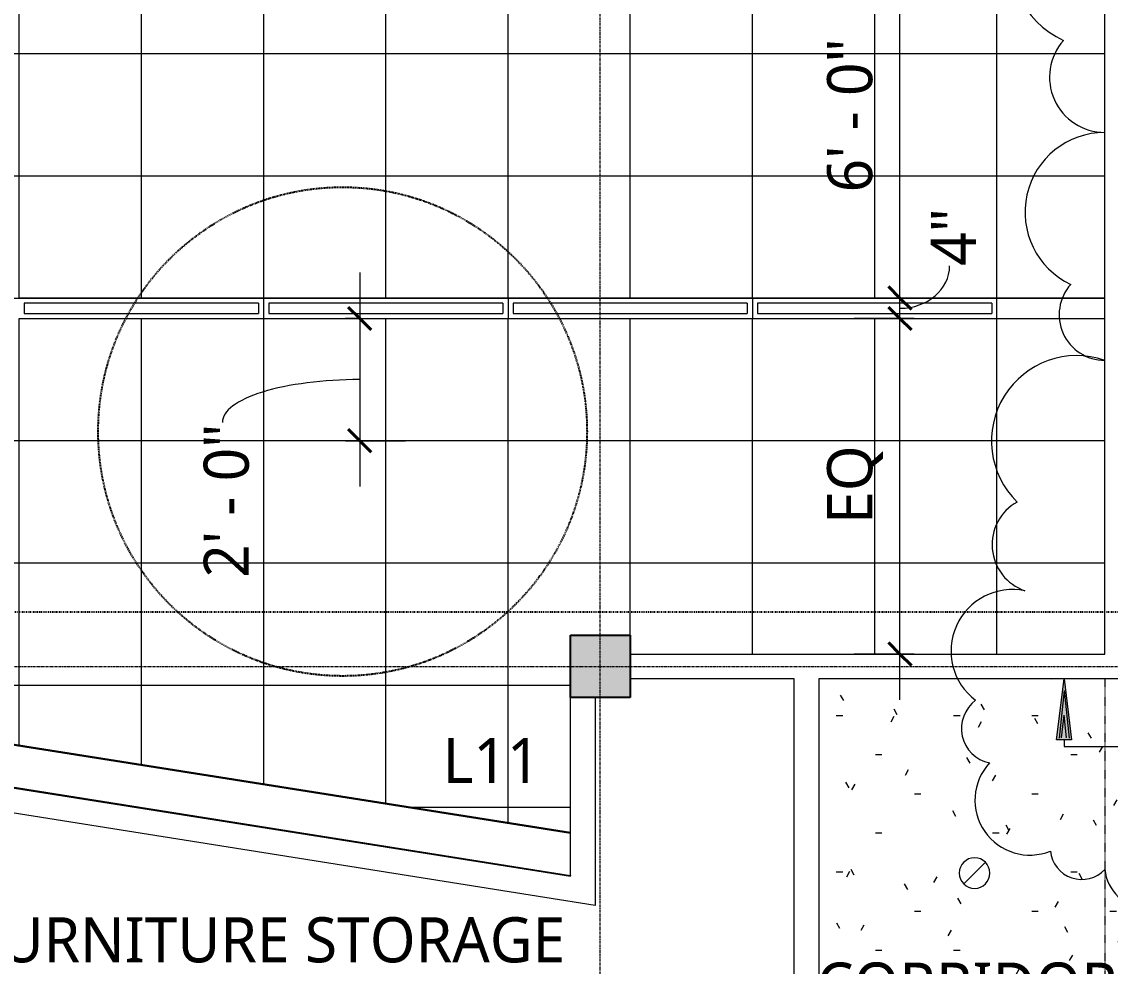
# Model space of a CAD drawing. Header units: inches. Extents: x -265 to 1586, y -1320 to 675.
# Drawn here: x 746.3 to 960.1, y -648.3 to -462.8 of the extents above; entities that cross this region are included whole.
import ezdxf

# ---------------------------------------------------------------- set-up
doc = ezdxf.new("R2010")
doc.units = ezdxf.units.IN
doc.header["$MEASUREMENT"] = 0
for name, pattern in [('Dash 1_16_', [0.125, 0.0625, -0.0625]), ('Dash dot', [0.625, 0.25, -0.1875, 0, -0.1875]), ('Grid Line', [0.875, 0.5, -0.125, 0.125, -0.125]), ('Hidden 1_8_', [0.1875, 0.125, -0.0625])]:
    doc.linetypes.add(name, pattern=pattern)
for name, color, linetype, lineweight in [('A-ANNO-DIMS', 211, 'Continuous', 9), ('A-ANNO-DIMS-96', 211, 'Continuous', 9), ('A-ANNO-NOTE', 131, 'Continuous', 15), ('A-ANNO-SYMB', 150, 'Continuous', 9), ('A-AREA-IDEN', 2, 'Continuous', 30), ('A-CLNG', 13, 'Continuous', 9), ('A-CLNG-PATT', 13, 'Continuous', 9), ('A-DETL', 90, 'Continuous', 9), ('A-DETL-GENF', 92, 'Continuous', 15), ('A-DETL-MBND', 5, 'Continuous', 15), ('E-LITE-EQPM', 33, 'Continuous', 15), ('E-LITE-EQPM-IDEN', 33, 'Continuous', 15), ('G-ANNO-REVC', 71, 'Continuous', 15), ('I-WALL', 2, 'Continuous', 15), ('S-COLS', 52, 'Continuous', 15), ('S-GRID', 1, 'Continuous', 9)]:
    doc.layers.add(name, color=color, linetype=linetype, lineweight=lineweight)
doc.styles.add('Trebuchet MS_2', font='trebuc.ttf', dxfattribs={"height": 8.861538})
doc.styles.add('Trebuchet MS_B', font='trebucbd.ttf', dxfattribs={"height": 8.861538})
doc.dimstyles.new('Linear_-_3_32__Trebuchet_MS-1_16__Tolerance', dxfattribs={"dimscale": 12, "dimtxt": 9, "dimasz": 0.375, "dimexe": 0.75, "dimexo": 0.5, "dimgap": 0.25, "dimtad": 1, "dimdec": 3, "dimrnd": 0.125, "dimzin": 3, "dimdsep": 46, "dimlunit": 4, "dimtxsty": 'Trebuchet MS_2', "dimblk1": 'OBLIQUE', "dimblk2": 'OBLIQUE', "dimsah": 1, "dimcen": 0.09, "dimdle": 0.75, "dimadec": 0, "dimazin": 0, "dimtfac": 1, "dimtdec": 4, "dimtix": 1, "dimtmove": 1, "dimatfit": 3, "dimfxl": 1, "dimtvp": 1, "dimfrac": 2, "dimtolj": 1, "dimtzin": 0, "dimarcsym": 2})
doc.dimstyles.new('Linear_-_3_32__Trebuchet_MS-1_16__Tolerance_1', dxfattribs={"dimscale": 12, "dimtxt": 9, "dimasz": 0.375, "dimexe": 0.75, "dimexo": 0.5, "dimgap": 0.25, "dimtad": 1, "dimdec": 3, "dimrnd": 0.125, "dimzin": 3, "dimdsep": 46, "dimlunit": 4, "dimtxsty": 'Trebuchet MS_2', "dimblk1": 'OBLIQUE', "dimblk2": 'OBLIQUE', "dimsah": 1, "dimcen": 0.09, "dimdle": 0.75, "dimadec": 0, "dimazin": 0, "dimtfac": 1, "dimtdec": 4, "dimtix": 1, "dimtmove": 0, "dimatfit": 3, "dimfxl": 1, "dimtvp": 1, "dimfrac": 2, "dimtolj": 1, "dimtzin": 0, "dimarcsym": 2})

# ---------------------------------------------------------------- blocks, each defined once
blk = doc.blocks.new('STRC_Concrete-Rectangular-Column - 11 3_4 x 12 1_4-892439-LEVEL 1')
at = {"layer": 'S-COLS'}
blk.add_hatch(color=8, dxfattribs=at).paths.add_polyline_path([(2.97, -6.12), (5.87, -6.12), (5.87, 6.12), (-5.88, 6.12), (-5.88, -6.12)], flags=0)
at = {"layer": 'S-COLS', "color": 55, "lineweight": 25}
for p, q in [((-5.88, 6.12), (5.87, 6.12)), ((-5.88, -6.12), (-5.88, 6.12)), ((5.87, 6.12), (5.87, -6.12)), ((5.87, -6.12), (-5.88, -6.12))]:
    blk.add_line(p, q, dxfattribs=at)
blk = doc.blocks.new('LITE_Downlight - Recessed Can - 6_ Incandescent - 120V-1432808-LEVEL 1')
at = {"layer": 'E-LITE-EQPM'}
for q in [(-2.12, -2.12), (2.12, 2.12)]:
    blk.add_line((0, 0), q, dxfattribs=at)
for start, end in [(360, 180), (180, 360)]:
    blk.add_arc((0, 0), 3, start, end, dxfattribs=at)
blk = doc.blocks.new('Light_L3_office wall slot - L3A-1599244-LEVEL 1')
at = {"layer": 'A-DETL-MBND', "lineweight": 9}
for p, q in [((-122.56, 1.78), (120.68, 1.78)), ((121.98, -6.47), (-121.26, -6.47)), ((121.98, -6.42), (121.98, -6.47))]:
    blk.add_line(p, q, dxfattribs=at)
blk = doc.blocks.new('Symbol Align Variable1 - Symbol Align 2-1711040-LEVEL 1')
at = {"layer": 'A-DETL-GENF', "lineweight": 9}
for p, q in [((0, -12), (0, -13.28)), ((50.96, -12), (50.96, -13.28))]:
    blk.add_line(p, q, dxfattribs=at)
at = {"layer": 'A-DETL-GENF'}
blk.add_line((0, -13.28), (50.96, -13.28), dxfattribs=at)
blk = doc.blocks.new('DIMBLOCK2-LEVEL 1')
at = {"layer": 'A-ANNO-DIMS-96', "lineweight": 40}
for p, q in [((918.78, -521.06), (916.53, -518.81)), ((918.78, -521.06), (921.03, -523.31)), ((918.78, -586.95), (916.53, -584.7)), ((918.78, -586.95), (921.03, -589.2))]:
    blk.add_line(p, q, dxfattribs=at)
at = {"layer": 'A-ANNO-DIMS-96'}
for p, q in [((921.59, -521.06), (909.78, -521.06)), ((918.78, -595.95), (918.78, -521.06)), ((918.78, -521.06), (921.59, -521.06)), ((921.59, -586.95), (909.78, -586.95)), ((918.78, -586.95), (921.59, -586.95))]:
    blk.add_line(p, q, dxfattribs=at)
at = {"layer": 'A-ANNO-DIMS-96', "color": 0, "insert": (904.47, -561.4), "char_height": 8.862, "width": 17.7559, "attachment_point": 1, "rotation": 90, "line_spacing_factor": 1.032839, "style": 'Trebuchet MS_2'}
blk.add_mtext('EQ', dxfattribs=at)
blk = doc.blocks.new('_Oblique')
at = {"color": 0, "linetype": 'ByBlock', "lineweight": -2}
blk.add_line((-0.5, -0.5), (0.5, 0.5), dxfattribs=at)
blk = doc.blocks.new('DIMBLOCK3-LEVEL 1')
at = {"layer": 'A-ANNO-DIMS-96', "lineweight": 40}
for p, q in [((918.78, -517.06), (916.53, -514.81)), ((918.78, -517.06), (921.03, -519.31)), ((918.78, -521.06), (916.53, -518.81)), ((918.78, -521.06), (921.03, -523.31))]:
    blk.add_line(p, q, dxfattribs=at)
at = {"layer": 'A-ANNO-DIMS-96'}
for p, q in [((921.59, -517.06), (909.78, -517.06)), ((918.78, -521.06), (918.78, -517.06)), ((918.78, -517.06), (921.59, -517.06)), ((921.59, -521.06), (909.78, -521.06)), ((918.78, -521.06), (921.59, -521.06))]:
    blk.add_line(p, q, dxfattribs=at)
blk.add_ellipse((918.78, -510.72), major_axis=(9.75, 0), ratio=0.854911, start_param=4.712389, end_param=6.283185, dxfattribs=at)
at = {"layer": 'A-ANNO-DIMS-96', "color": 0, "insert": (924.85, -510.72), "char_height": 8.862, "width": 12.4475, "attachment_point": 1, "rotation": 90, "line_spacing_factor": 1.032839, "style": 'Trebuchet MS_2'}
blk.add_mtext('4"', dxfattribs=at)
blk = doc.blocks.new('DIMBLOCK4-LEVEL 1')
at = {"layer": 'A-ANNO-DIMS-96', "lineweight": 40}
for p, q in [((918.78, -445.06), (916.53, -442.81)), ((918.78, -445.06), (921.03, -447.31)), ((918.78, -517.06), (916.53, -514.81)), ((918.78, -517.06), (921.03, -519.31))]:
    blk.add_line(p, q, dxfattribs=at)
at = {"layer": 'A-ANNO-DIMS-96'}
for p, q in [((921.59, -445.06), (909.78, -445.06)), ((918.78, -517.06), (918.78, -445.06)), ((918.78, -445.06), (921.59, -445.06)), ((921.59, -517.06), (909.78, -517.06)), ((918.78, -517.06), (921.59, -517.06))]:
    blk.add_line(p, q, dxfattribs=at)
at = {"layer": 'A-ANNO-DIMS-96', "color": 0, "insert": (904.47, -496.31), "char_height": 8.862, "width": 36.6102, "attachment_point": 1, "rotation": 90, "line_spacing_factor": 1.032839, "style": 'Trebuchet MS_2'}
blk.add_mtext('6\' - 0"', dxfattribs=at)
blk = doc.blocks.new('DIMBLOCK11-LEVEL 1')
at = {"layer": 'A-ANNO-DIMS-96'}
for p, q in [((812.67, -512.06), (812.67, -554.06)), ((809.85, -521.06), (821.67, -521.06)), ((812.67, -521.06), (809.85, -521.06)), ((809.85, -545.06), (821.67, -545.06)), ((812.67, -545.06), (809.85, -545.06))]:
    blk.add_line(p, q, dxfattribs=at)
at = {"layer": 'A-ANNO-DIMS-96', "lineweight": 40}
for p, q in [((812.67, -521.06), (810.42, -518.81)), ((812.67, -521.06), (814.92, -523.31)), ((812.67, -545.06), (810.42, -542.81)), ((812.67, -545.06), (814.92, -547.31))]:
    blk.add_line(p, q, dxfattribs=at)
at = {"layer": 'A-ANNO-DIMS-96'}
blk.add_ellipse((812.67, -541.46), major_axis=(26.98, 0), ratio=0.31141, start_param=1.570796, end_param=3.141593, dxfattribs=at)
at = {"layer": 'A-ANNO-DIMS-96', "color": 0, "insert": (782.02, -571.97), "char_height": 8.862, "width": 36.6102, "attachment_point": 1, "rotation": 90, "line_spacing_factor": 1.032839, "style": 'Trebuchet MS_2'}
blk.add_mtext('2\' - 0"', dxfattribs=at)
blk = doc.blocks.new('Family - ___-1615981-LEVEL 1')
at = {"layer": 'G-ANNO-REVC'}
for centre, radius, start, end in [((958.99, -449.3), 18.97, 90, 244.7912), ((958.99, -473.69), 10.84, 138.1897, 270), ((958.99, -500.19), 15.66, 90, 244.7912), ((958.99, -520.33), 8.95, 138.1897, 270), ((953.51, -545.12), 16.76, 70.8894, 225.6807), ((946.45, -565.48), 9.58, 119.0791, 250.8894), ((940.88, -586.36), 12.08, 78.3664, 233.1576), ((937.75, -601.58), 6.9, 126.5561, 258.3664), ((944.28, -615.65), 10.78, 137.3097, 292.1009), ((954.47, -625.05), 6.16, 185.4993, 317.3097), ((967.95, -628.18), 9.02, 186.6492, 341.4404)]:
    blk.add_arc(centre, radius, start, end, dxfattribs=at)

msp = doc.modelspace()

# ---------------------------------------------------------------- hatches: boundary and pattern name
at = {"layer": 'A-ANNO-NOTE'}
msp.add_hatch(color=256, dxfattribs=at).paths.add_polyline_path([(950.3002, -603.8215), (952.4928, -603.8215), (950.9928, -591.8215), (949.4928, -603.8215)], flags=0)
at = {"layer": 'A-CLNG-PATT', "lineweight": 15}
h = msp.add_hatch(dxfattribs=at)
h.set_pattern_fill('FP_6', color=256, style=0, pattern_type=2)
h.set_pattern_definition([(0, (0, 0), (30.72, 7.68), [1.267, -21.773, 1.267, -21.773, -122.88]), (0, (0, 0), (30.72, 7.68), [-46.08, 1.267, -44.813, 1.267, -21.773, -53.76]), (0, (0, 0), (30.72, 7.68), [-115.2, 1.267, -14.093, 1.267, -37.133]), (120, (11.52, 3.84), (-22.011075, 22.7643), [1.267, -21.773, 1.267, -21.773, -122.88]), (120, (11.52, 3.84), (-22.011075, 22.7643), [-46.08, 1.267, -44.813, 1.267, -21.773, -53.76]), (120, (11.52, 3.84), (-22.011075, 22.7643), [-115.2, 1.267, -14.093, 1.267, -37.133]), (240, (15.36, 19.2), (-8.708925, -30.4443), [1.267, -21.773, 1.267, -21.773, -122.88]), (240, (15.36, 19.2), (-8.708925, -30.4443), [-46.08, 1.267, -44.813, 1.267, -21.773, -53.76]), (240, (15.36, 19.2), (-8.708925, -30.4443), [-115.2, 1.267, -14.093, 1.267, -37.133])])
h.paths.add_polyline_path([(963.8678, -591.8215), (958.9928, -598.7096), (958.9928, -597.449)], flags=0)
h.paths.add_polyline_path([(963.8678, -960.3832), (963.8678, -591.8215), (902.8678, -591.8215), (902.8678, -690.7233), (670.8678, -653.9781), (670.8678, -714.726), (902.5002, -751.413), (963.642, -959.3215), (963.5556, -959.3215), (963.642, -959.6154)], flags=0)
h.paths.add_polyline_path([(933.4303, -776.957), (932.6538, -776.8547), (931.9303, -776.555), (931.309, -776.0783), (930.8322, -775.457), (930.5325, -774.7334), (930.4303, -773.957), (930.5325, -773.1805), (930.8322, -772.457), (931.309, -771.8356), (931.9303, -771.3589), (932.6538, -771.0592), (933.4303, -770.957), (934.2068, -771.0592), (934.9303, -771.3589), (935.5516, -771.8356), (936.0284, -772.457), (936.3281, -773.1805), (936.4303, -773.957), (936.3281, -774.7334), (936.0284, -775.457), (935.5516, -776.0783), (934.9303, -776.555), (934.2068, -776.8547)], flags=0)
h.paths.add_polyline_path([(888.3135, -749.166), (887.9431, -749.1074), (891.7169, -725.2809), (892.0873, -725.3396), (888.7813, -746.2126)], flags=0)
h.paths.add_polyline_path([(933.7468, -728.9219), (932.9639, -728.9014), (932.213, -728.679), (931.5453, -728.2698), (931.0062, -727.7017), (930.6325, -727.0135), (930.4497, -726.2519), (930.4702, -725.469), (930.6926, -724.7181), (931.1018, -724.0504), (931.6699, -723.5113), (932.3581, -723.1376), (933.1891, -722.9566), (933.9025, -722.9753), (934.6535, -723.1977), (935.3212, -723.6069), (935.8603, -724.175), (936.234, -724.8632), (936.4168, -725.6248), (936.3963, -726.4077), (936.1739, -727.1586), (935.7647, -727.8263), (935.1966, -728.3654), (934.5083, -728.7391), (934.2068, -728.8115)], flags=0)
h.paths.add_polyline_path([(874.9581, -719.6107), (874.1753, -719.5902), (873.4244, -719.3678), (872.7566, -718.9586), (872.2175, -718.3905), (871.8173, -717.5919), (871.661, -716.9407), (871.6815, -716.1578), (871.9039, -715.4069), (872.3131, -714.7392), (872.8812, -714.2001), (873.5695, -713.8264), (874.331, -713.6436), (875.1139, -713.6641), (875.8648, -713.8865), (876.5325, -714.2957), (877.0716, -714.8638), (877.4453, -715.552), (877.6281, -716.3136), (877.6076, -717.0964), (877.3852, -717.8474), (876.976, -718.5151), (876.4079, -719.0542), (875.7197, -719.4279), (875.0435, -719.5902)], flags=0)
h.paths.add_polyline_path([(827.5491, -712.1019), (826.7662, -712.0814), (826.0153, -711.8589), (825.3476, -711.4497), (824.8085, -710.8816), (824.4348, -710.1934), (824.252, -709.4319), (824.2725, -708.649), (824.4949, -707.8981), (824.9041, -707.2303), (825.4722, -706.6912), (826.1604, -706.3175), (826.9219, -706.1347), (827.7048, -706.1552), (828.4557, -706.3777), (829.1235, -706.7868), (829.6626, -707.3549), (830.0363, -708.0432), (830.2191, -708.8047), (830.1986, -709.5876), (829.9762, -710.3385), (829.567, -711.0062), (828.9989, -711.5453), (828.3106, -711.919), (827.6345, -712.0814)], flags=0)
h.paths.add_polyline_path([(780.1401, -704.593), (779.3572, -704.5725), (778.6063, -704.3501), (777.9385, -703.9409), (777.3994, -703.3728), (777.0257, -702.6845), (776.8429, -701.923), (776.8634, -701.1401), (777.0858, -700.3892), (777.495, -699.7215), (778.0631, -699.1824), (778.7514, -698.8087), (779.5129, -698.6259), (780.2958, -698.6464), (781.0467, -698.8688), (781.7144, -699.278), (782.2535, -699.8461), (782.6272, -700.5343), (782.81, -701.2958), (782.7895, -702.0787), (782.5671, -702.8296), (782.1579, -703.4974), (781.5898, -704.0365), (780.9016, -704.4102), (780.2255, -704.5725)], flags=0)
h.paths.add_polyline_path([(732.731, -697.0841), (731.9481, -697.0636), (731.1972, -696.8412), (730.5295, -696.432), (729.9904, -695.8639), (729.6167, -695.1757), (729.4339, -694.4142), (729.4544, -693.6313), (729.6768, -692.8804), (730.086, -692.2126), (730.6541, -691.6735), (731.3423, -691.2998), (732.1039, -691.117), (732.8867, -691.1375), (733.6377, -691.3599), (734.3054, -691.7691), (734.8445, -692.3372), (735.2182, -693.0255), (735.401, -693.787), (735.3805, -694.5699), (735.1581, -695.3208), (734.7489, -695.9885), (734.1808, -696.5276), (733.4925, -696.9013)], flags=0)
h.paths.add_polyline_path([(685.322, -689.5753), (684.5391, -689.5548), (683.7882, -689.3324), (683.1204, -688.9232), (682.5814, -688.3551), (682.2077, -687.6668), (682.0248, -686.9053), (682.0453, -686.1224), (682.2678, -685.3715), (682.677, -684.7038), (683.245, -684.1647), (683.9333, -683.791), (684.6948, -683.6082), (685.4777, -683.6287), (686.2286, -683.8511), (686.8964, -684.2603), (687.4355, -684.8284), (687.8091, -685.5166), (687.992, -686.2781), (687.9715, -687.061), (687.749, -687.8119), (687.2981, -688.5193), (686.7718, -689.0188), (686.0835, -689.3925)], flags=0)
h.paths.add_polyline_path([(933.4303, -680.957), (932.6538, -680.8547), (931.9303, -680.555), (931.309, -680.0783), (930.8322, -679.457), (930.5325, -678.7334), (930.4303, -677.957), (930.5325, -677.1805), (930.8322, -676.457), (931.309, -675.8356), (931.9303, -675.3589), (932.6538, -675.0592), (933.4303, -674.957), (934.2068, -675.0592), (934.9303, -675.3589), (935.5516, -675.8356), (936.0284, -676.457), (936.3281, -677.1805), (936.4168, -678.0594), (936.3281, -678.7334), (936.0284, -679.457), (935.5516, -680.0783), (934.9303, -680.555), (934.2068, -680.8547), (933.9025, -680.8948)], flags=0)
h.paths.add_polyline_path([(933.4303, -632.957), (932.6538, -632.8547), (931.9303, -632.555), (931.309, -632.0783), (930.8322, -631.457), (930.5325, -630.7334), (930.4303, -629.957), (930.5325, -629.1805), (930.8322, -628.457), (931.309, -627.8356), (931.9303, -627.3589), (932.6538, -627.0592), (933.4303, -626.957), (934.2068, -627.0592), (934.9303, -627.3589), (935.5516, -627.8356), (936.0284, -628.457), (936.3281, -629.1805), (936.4168, -630.0594), (936.3281, -630.7334), (936.0284, -631.457), (935.5516, -632.0783), (934.9303, -632.555), (934.2068, -632.8547)], flags=0)
h.paths.add_polyline_path([(950.3002, -603.8215), (949.4928, -603.8215), (950.9928, -591.8215), (952.4928, -603.8215)], flags=0)
at = {"layer": 'A-DETL-MBND', "lineweight": 9}
h = msp.add_hatch(dxfattribs=at)
h.set_pattern_fill('FP_9', color=256, style=0, pattern_type=2)
h.set_pattern_definition([(0, (793.795, -493.06), (0, -24), []), (270, (793.795, -493.06), (-24, -1e-15), [])])
h.paths.add_polyline_path([(613.795, -517.059), (958.9928, -517.059), (958.9928, -445.059), (629.795, -445.059), (629.795, -453.059), (621.795, -453.059), (621.795, -445.059), (613.795, -445.059), (613.795, -459.9765)], flags=0)
h = msp.add_hatch(dxfattribs=at)
h.set_pattern_fill('FP_10', color=256, style=0, pattern_type=2)
h.set_pattern_definition([(0, (793.795, -569.06), (0, -24), []), (270, (793.795, -569.06), (-24, -1e-15), [])])
h.paths.add_polyline_path([(854.045, -621.9895), (854.045, -583.2434), (865.795, -583.2434), (865.795, -586.9465), (958.9928, -586.9465), (958.9928, -521.059), (613.795, -521.059), (613.795, -583.9377), (845.545, -620.6432)], flags=0)

# ---------------------------------------------------------------- linework, layer by layer
at = {"layer": 'A-ANNO-NOTE'}
for p, q in [((949.4928, -603.8215), (950.9928, -591.8215)), ((950.9928, -591.8215), (952.4928, -603.8215)), ((950.9928, -594.1308), (950.0117, -603.4652)), ((950.9928, -594.1308), (951.9739, -603.4652)), ((950.5274, -603.3978), (950.9928, -598.97)), ((951.4582, -603.3978), (950.9928, -598.97)), ((952.4928, -603.8215), (949.4928, -603.8215))]:
    msp.add_line(p, q, dxfattribs=at)
at = {"layer": 'A-ANNO-SYMB', "linetype": 'Dash dot', "lineweight": 25}
msp.add_line((984.431, -578.708), (673.7657, -578.708), dxfattribs=at)
at = {"layer": 'A-CLNG'}
for start, end in [(0, 180), (180, 0)]:
    msp.add_arc((933.4303, -629.957), 3, start, end, dxfattribs=at)
at = {"layer": 'A-DETL', "lineweight": 15}
for p, q in [((793.795, -517.059), (745.795, -517.059)), ((793.795, -517.059), (793.795, -521.059)), ((841.795, -517.059), (793.795, -517.059)), ((841.795, -517.059), (841.795, -521.059)), ((889.795, -517.059), (841.795, -517.059)), ((889.795, -517.059), (889.795, -521.059)), ((937.795, -517.059), (889.795, -517.059)), ((937.795, -521.059), (937.795, -517.059)), ((745.795, -521.059), (793.795, -521.059)), ((793.795, -521.059), (841.795, -521.059)), ((841.795, -521.059), (889.795, -521.059)), ((889.795, -521.059), (937.795, -521.059))]:
    msp.add_line(p, q, dxfattribs=at)
at = {"layer": 'A-DETL'}
for p, q in [((792.795, -518.059), (746.795, -518.059)), ((746.795, -518.059), (746.795, -520.059)), ((792.795, -518.059), (792.795, -520.059)), ((840.795, -518.059), (794.795, -518.059)), ((794.795, -518.059), (794.795, -520.059)), ((840.795, -518.059), (840.795, -520.059)), ((888.795, -518.059), (842.795, -518.059)), ((842.795, -518.059), (842.795, -520.059)), ((888.795, -518.059), (888.795, -520.059)), ((936.795, -518.059), (890.795, -518.059)), ((890.795, -518.059), (890.795, -520.059)), ((936.795, -518.059), (936.795, -520.059)), ((746.795, -520.059), (792.795, -520.059)), ((794.795, -520.059), (840.795, -520.059)), ((842.795, -520.059), (888.795, -520.059)), ((890.795, -520.059), (936.795, -520.059))]:
    msp.add_line(p, q, dxfattribs=at)
at = {"layer": 'A-DETL', "linetype": 'Dash 1_16_'}
msp.add_line((958.9928, -591.8215), (958.9928, -959.3215), dxfattribs=at)
at = {"layer": 'A-DETL', "linetype": 'Hidden 1_8_', "lineweight": 25}
msp.add_circle((809.3092, -543.2712), 48, dxfattribs=at)
at = {"layer": 'A-DETL-MBND', "lineweight": 9}
for p, q in [((958.9928, -517.059), (937.795, -517.059)), ((937.795, -521.059), (958.9928, -521.059)), ((854.045, -621.9895), (613.795, -583.9377))]:
    msp.add_line(p, q, dxfattribs=at)
at = {"layer": 'I-WALL'}
for p, q in [((958.9928, -586.9465), (958.9928, -223.1715)), ((865.795, -586.9465), (958.9928, -586.9465)), ((897.9928, -591.8215), (865.795, -591.8215)), ((897.9928, -685.0154), (897.9928, -591.8215)), ((902.8678, -591.8215), (902.8678, -690.7233)), ((963.8678, -591.8215), (902.8678, -591.8215)), ((613.795, -592.5436), (854.045, -630.5955)), ((854.045, -630.5955), (854.045, -595.4934)), ((858.92, -595.4934), (858.92, -636.3034)), ((858.92, -636.3034), (675.7428, -607.2909))]:
    msp.add_line(p, q, dxfattribs=at)
at = {"layer": 'S-GRID', "linetype": 'Grid Line'}
for p, q in [((859.92, -1320.0838), (859.92, 575.1823)), ((-229.0036, -589.3684), (1485.6897, -589.3684))]:
    msp.add_line(p, q, dxfattribs=at)

# ---------------------------------------------------------------- block references
at = {"layer": 'A-DETL-GENF'}
msp.add_blockref('Symbol Align Variable1 - Symbol Align 2-1711040-LEVEL 1', (950.9928, -591.8215), dxfattribs=at)
at = {"layer": 'E-LITE-EQPM', "lineweight": 9, "rotation": 351.0000000000002}
msp.add_blockref('Light_L3_office wall slot - L3A-1599244-LEVEL 1', (734.5714, -604.9994), dxfattribs=at)
at = {"layer": 'E-LITE-EQPM'}
msp.add_blockref('LITE_Downlight - Recessed Can - 6_ Incandescent - 120V-1432808-LEVEL 1', (933.4303, -629.957), dxfattribs=at)
at = {"layer": 'G-ANNO-REVC'}
msp.add_blockref('Family - ___-1615981-LEVEL 1', (0, 0), dxfattribs=at)
at = {"layer": 'S-COLS', "color": 8}
msp.add_blockref('STRC_Concrete-Rectangular-Column - 11 3_4 x 12 1_4-892439-LEVEL 1', (859.92, -589.3684), dxfattribs=at)

# ---------------------------------------------------------------- texts
at = {"layer": 'A-AREA-IDEN', "lineweight": 9, "attachment_point": 2, "line_spacing_factor": 1.032839, "style": 'Trebuchet MS_B'}
for s, insert, char_height, width in [('FURNITURE STORAGE', (794.5931, -638.6332), 8.861538, 144.288), ('CORRIDOR', (931.966, -647.5311), 8.86154, 69.552)]:
    msp.add_mtext(s, dxfattribs=dict(at, insert=insert, char_height=char_height, width=width))
at = {"layer": 'E-LITE-EQPM-IDEN', "lineweight": 9, "insert": (838.5592, -603.4384), "char_height": 8.86154, "width": 22.68, "attachment_point": 2, "line_spacing_factor": 1.032839, "style": 'Trebuchet MS_2'}
msp.add_mtext('L11', dxfattribs=at)

# ---------------------------------------------------------------- dimensions: what is measured, and where the dimension line sits
at = {"layer": 'A-ANNO-DIMS'}
dim = msp.add_linear_dim(base=(918.7759, -445.059), p1=(915.5939, -517.059), p2=(915.5939, -445.059), angle=90, dimstyle='Linear_-_3_32__Trebuchet_MS-1_16__Tolerance_1', override={"dimpost": '<>', "dimfxl": 72}, dxfattribs=at)
dim.commit()
dim.dimension.update_dxf_attribs({"geometry": 'DIMBLOCK4-LEVEL 1', "text_midpoint": (911.2526, -481.059)})
for base, p1, p2, override, picture, middle in [((918.7759, -517.059), (915.5939, -521.059), (915.5939, -517.059), {"dimpost": '<>', "dimfxl": 4}, 'DIMBLOCK3-LEVEL 1', (930.7611, -504.4977)), ((812.6705, -545.059), (815.8525, -521.059), (815.8525, -545.059), {"dimpost": '<>', "dimfxl": 24}, 'DIMBLOCK11-LEVEL 1', (787.9233, -553.6642))]:
    dim = msp.add_linear_dim(base=base, p1=p1, p2=p2, angle=90, dimstyle='Linear_-_3_32__Trebuchet_MS-1_16__Tolerance', override=override, dxfattribs=at)
    dim.commit()
    dim.dimension.update_dxf_attribs({"geometry": picture, "text_midpoint": middle, "dimtype": 160, "text_rotation": 90})
dim = msp.add_linear_dim(base=(918.7759, -521.059), p1=(915.5939, -586.9465), p2=(915.5939, -521.059), angle=90, text='EQ', dimstyle='Linear_-_3_32__Trebuchet_MS-1_16__Tolerance_1', override={"dimpost": '<>', "dimfxl": 65.8875}, dxfattribs=at)
dim.commit()
dim.dimension.update_dxf_attribs({"geometry": 'DIMBLOCK2-LEVEL 1', "text_midpoint": (910.4232, -554.0028)})

doc.saveas('drawing.dxf')
